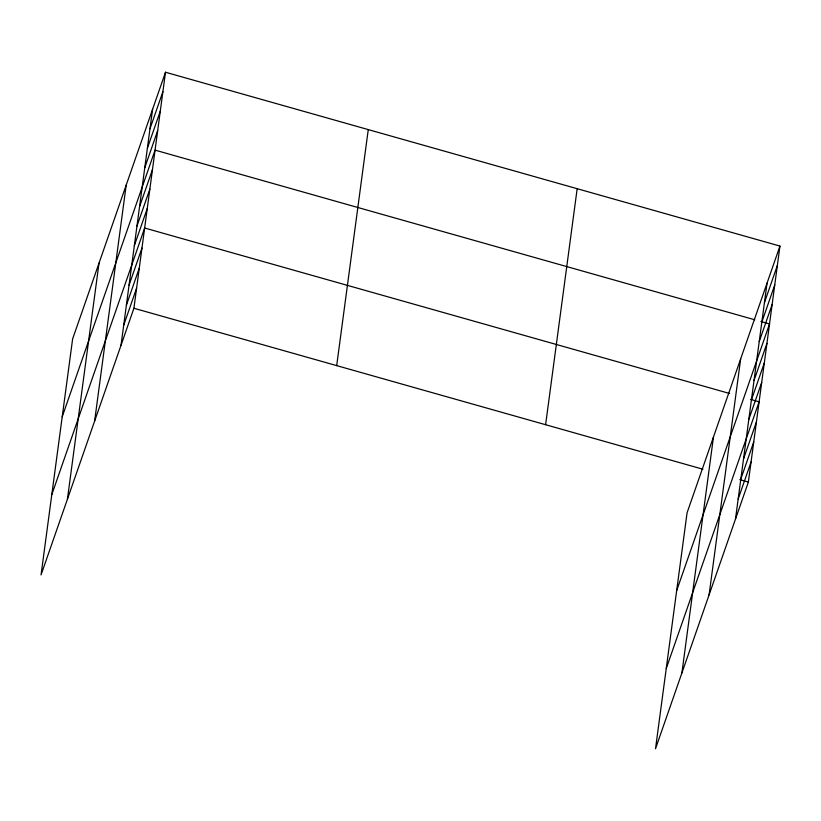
<?xml version="1.0" encoding="UTF-8"?>
<svg xmlns="http://www.w3.org/2000/svg" width="821" height="821" viewBox="0 0 821 821"><rect width="100%" height="100%" fill="white"/><g stroke="black" fill="none" stroke-linecap="round" stroke-linejoin="round"><path stroke-width="1.23" d="M67.435 499.158L99.013 263.141M94.62 421.091L126.198 185.074M121.015 345.313L152.583 109.306M165.493 72.238L72.628 338.919L41.05 574.926L133.915 308.255L165.493 72.238L779.95 246.074L748.372 482.081L655.507 748.762L687.085 512.745L779.95 246.074M336.692 365.612L368.26 129.605M545.606 424.714L577.173 188.707M681.902 672.984L713.47 436.977M709.087 594.917L740.655 358.9M735.472 519.139L767.04 283.132M149.976 128.774L162.886 91.716M147.37 148.242L160.28 111.184M144.773 167.72L157.673 130.652M62.201 416.801L155.066 150.13L754.786 319.78M139.56 206.656L152.47 169.598M136.953 226.124L149.863 189.066M134.346 245.602L147.257 208.534M51.785 494.683L144.65 228.012L729.623 393.495M129.061 285.133L141.971 248.065M126.383 305.186L139.283 268.128M123.694 325.249L136.604 288.192M764.443 302.6L777.343 265.542M761.837 322.068L774.737 285.01M759.23 341.546L772.14 304.478M676.668 590.627L769.534 323.956L760.934 321.524M754.017 380.482L766.927 343.424M751.42 399.96L764.32 362.892M748.814 419.428L761.714 382.37M666.242 668.51L759.107 401.838L750.507 399.406M743.518 458.96L756.428 421.902M740.84 479.023L753.74 441.955M738.151 499.076L751.061 462.018M133.915 308.255L702.909 469.222M739.772 479.649L748.372 482.081"/></g></svg>
